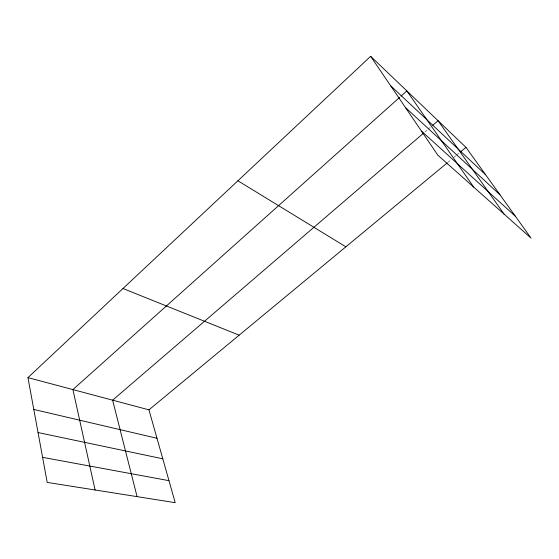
<?xml version="1.0" encoding="UTF-8"?>
<svg xmlns="http://www.w3.org/2000/svg" width="559" height="559" viewBox="0 0 559 559"><rect width="100%" height="100%" fill="white"/><g stroke="black" fill="none" stroke-linecap="round" stroke-linejoin="round"><path stroke-width="0.42" stroke-dasharray="2.79 2.1" d="M424.889 132.022L427.523 129.758M428.18 129.192L430.814 126.928M447.885 162.355L450.568 160.14M453.915 157.365L455.927 155.695M456.598 155.143L459.281 152.921"/><path stroke-width="0.84" d="M27.95 377.618L148.96 409.852L175.198 502.674L47.201 482.403L27.95 377.618L370.638 56.326L465.982 147.373L531.05 238.12L437.872 155.22L370.638 56.326M399.72 97.301L72.908 389.595L95.107 489.991M401.02 96.141L406.854 90.914L473.697 187.09M423.568 133.147L112.618 400.174L137.074 496.637M432.792 125.23L438.06 120.709L504.134 214.167M148.96 409.852L447.214 162.914M460.616 151.81L465.982 147.373M42.596 457.339L168.979 480.67M38.04 432.554L162.795 458.792M33.799 409.447L156.995 438.284M122.973 288.521L239.161 335.169M237.896 180.774L345.867 246.826M421.458 131.079L515.398 216.291M405.436 107.51L499.977 194.784M390.685 85.806L485.645 174.799"/></g></svg>
